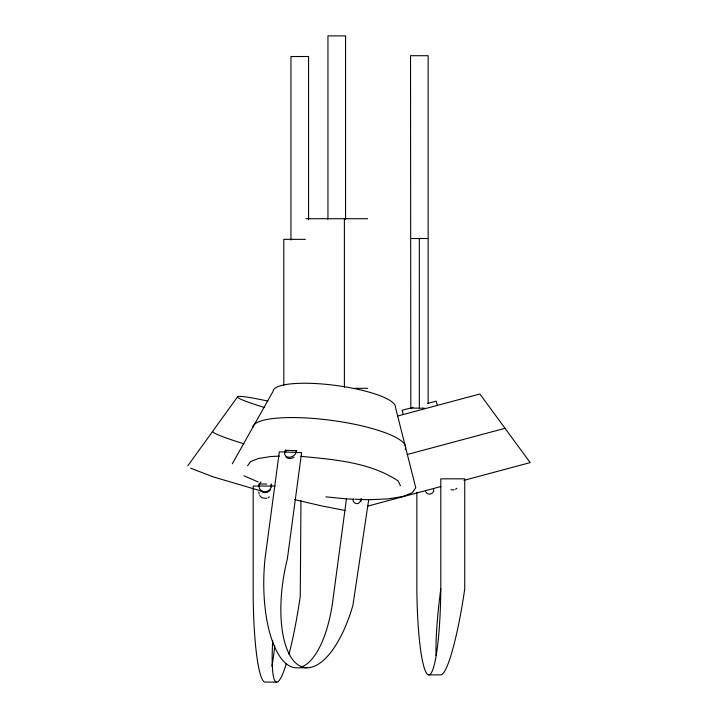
<?xml version="1.0" encoding="UTF-8"?>
<svg xmlns="http://www.w3.org/2000/svg" width="718" height="718" viewBox="0 0 718 718"><rect width="100%" height="100%" fill="white"/><g stroke="black" fill="none" stroke-linecap="round" stroke-linejoin="round"><path stroke-width="1.08" d="M300.968 500.527L300.259 596.191A90.226 11.461 -81.9 0 1 288.986 654.295M271.377 484.004L271.269 486.059A6.166 5.699 -18.7 0 1 264.87 491.812A6.166 5.699 -18.7 0 1 259.045 486.059L259.153 484.004L266.809 484.004M271.539 486.858L271.646 484.803M361.217 498.4L361.36 499.459L360.508 499.701A4.111 3.761 74.4 0 1 356.765 503.641A4.111 3.761 74.4 0 1 352.933 499.423L353.786 499.181L346.444 498.911L332.192 605.292A91.922 35.532 -87.9 0 1 301.21 667.031M405.293 449.656L405.589 447.467A77.095 17.277 7.6 0 0 330.289 420.209A77.095 17.277 7.6 0 0 252.718 427.515M232.3 463.81L273.136 391.211A61.676 13.822 7.6 0 1 335.189 385.369A61.676 13.822 7.6 0 1 395.43 407.169L415.749 487.755L412.267 492.719L402.771 496.524L387.917 498.911L368.702 499.728L352.924 605.292A90.226 37.165 -79.3 0 1 297.88 664.724A90.226 37.165 -79.3 0 1 287.344 559.035L301.596 452.654L279.338 451.837L265.086 558.218A91.922 35.532 -87.9 0 0 296.247 667.812L306.918 667.794M296.157 452.457L296.714 450.68L285.342 450.258L284.786 452.044A6.166 4.649 -26.7 0 0 288.914 457.24A6.166 4.649 -26.7 0 0 296.157 452.457L296.283 450.662M259.045 486.059L260.015 483.187A6.166 5.699 -18.7 0 1 261.047 481.993M284.786 452.044L285.773 450.276M247.584 465.811L250.483 461.674L258.39 458.506L270.776 456.513L279.32 456.145M187.811 465.811L237.496 396.928M455.571 489.173L456.819 488.24M268.047 497.843L269.349 496.928M410.651 407.986L402.143 410.265L403.283 414.519M411.234 407.824L412.994 407.357M427.668 403.426L436.185 401.138L437.325 405.401M397.7 416.018L479.875 393.994L530.189 462.607L463.954 480.351M407.061 454.548L505.032 428.305M367.49 506.199L440.825 486.553M454.099 489.766L450.913 489.829M266.549 498.409L261.89 497.771L259.692 495.6M305.922 218.721L367.598 218.721M411.504 238.529L427.156 238.529M305.338 239.345L283.798 239.345L283.816 385.512M354.243 388.33L367.598 388.33M410.822 408.129L410.525 55.708L428.143 55.708L428.143 403.669M411.504 408.129L424.212 408.129M275.182 486.059L253.185 486.059L253.185 596.191A91.922 12 -90 0 0 265.157 682.1L276.717 682.1M416.853 492.18L416.853 588.957A91.922 12 -90 0 0 428.825 674.866L440.807 674.866A90.226 11.865 -81.9 0 0 464.743 588.957L464.743 478.825L440.798 478.825L440.798 588.957A90.226 11.865 -81.9 0 0 436.059 655.66M300.977 456.352C333.96 459.547 369.851 462.114 398.149 480.952L400.456 485.763M354.863 499.225L368.702 499.728M325.9 496.847L346.444 498.911M345.304 510.534L321.493 505.876L294.533 499.602M262.33 491.327L213.488 476.967L190.665 468.208M243.905 475.783L258.202 481.984M425.666 491.642C427.318 496.237 434.713 493.966 433.663 489.29M285.342 450.258L285.997 451.55M259.153 484.004L259.422 484.803M258.857 491.974L259.108 494.181M271.144 484.569L271.269 486.059M419.33 238.529L419.33 408.129M345.573 219.385L345.573 35.9L327.946 35.9L327.946 219.385M344.389 218.721L344.389 387.208M308.569 219.87L308.569 56.516L290.952 56.516L290.952 240.009M440.798 588.957A91.922 12 -90 0 1 428.825 674.866M264.7 407.555A61.676 4.128 14.5 0 1 267.805 401.066M243.958 443.823A77.095 5.161 14.5 0 1 212.654 431.374M274.743 645.473A91.922 12 -90 0 1 271.916 666.142M286.24 663.97A90.226 11.461 -81.9 0 1 272.732 640.6M270.578 489.73A6.166 5.699 -18.7 0 1 260.903 490.924M294.039 457.213A6.166 4.649 -26.7 0 1 286.006 456.917M361.36 499.459A4.111 3.761 74.4 0 1 360.876 501.487"/></g></svg>
